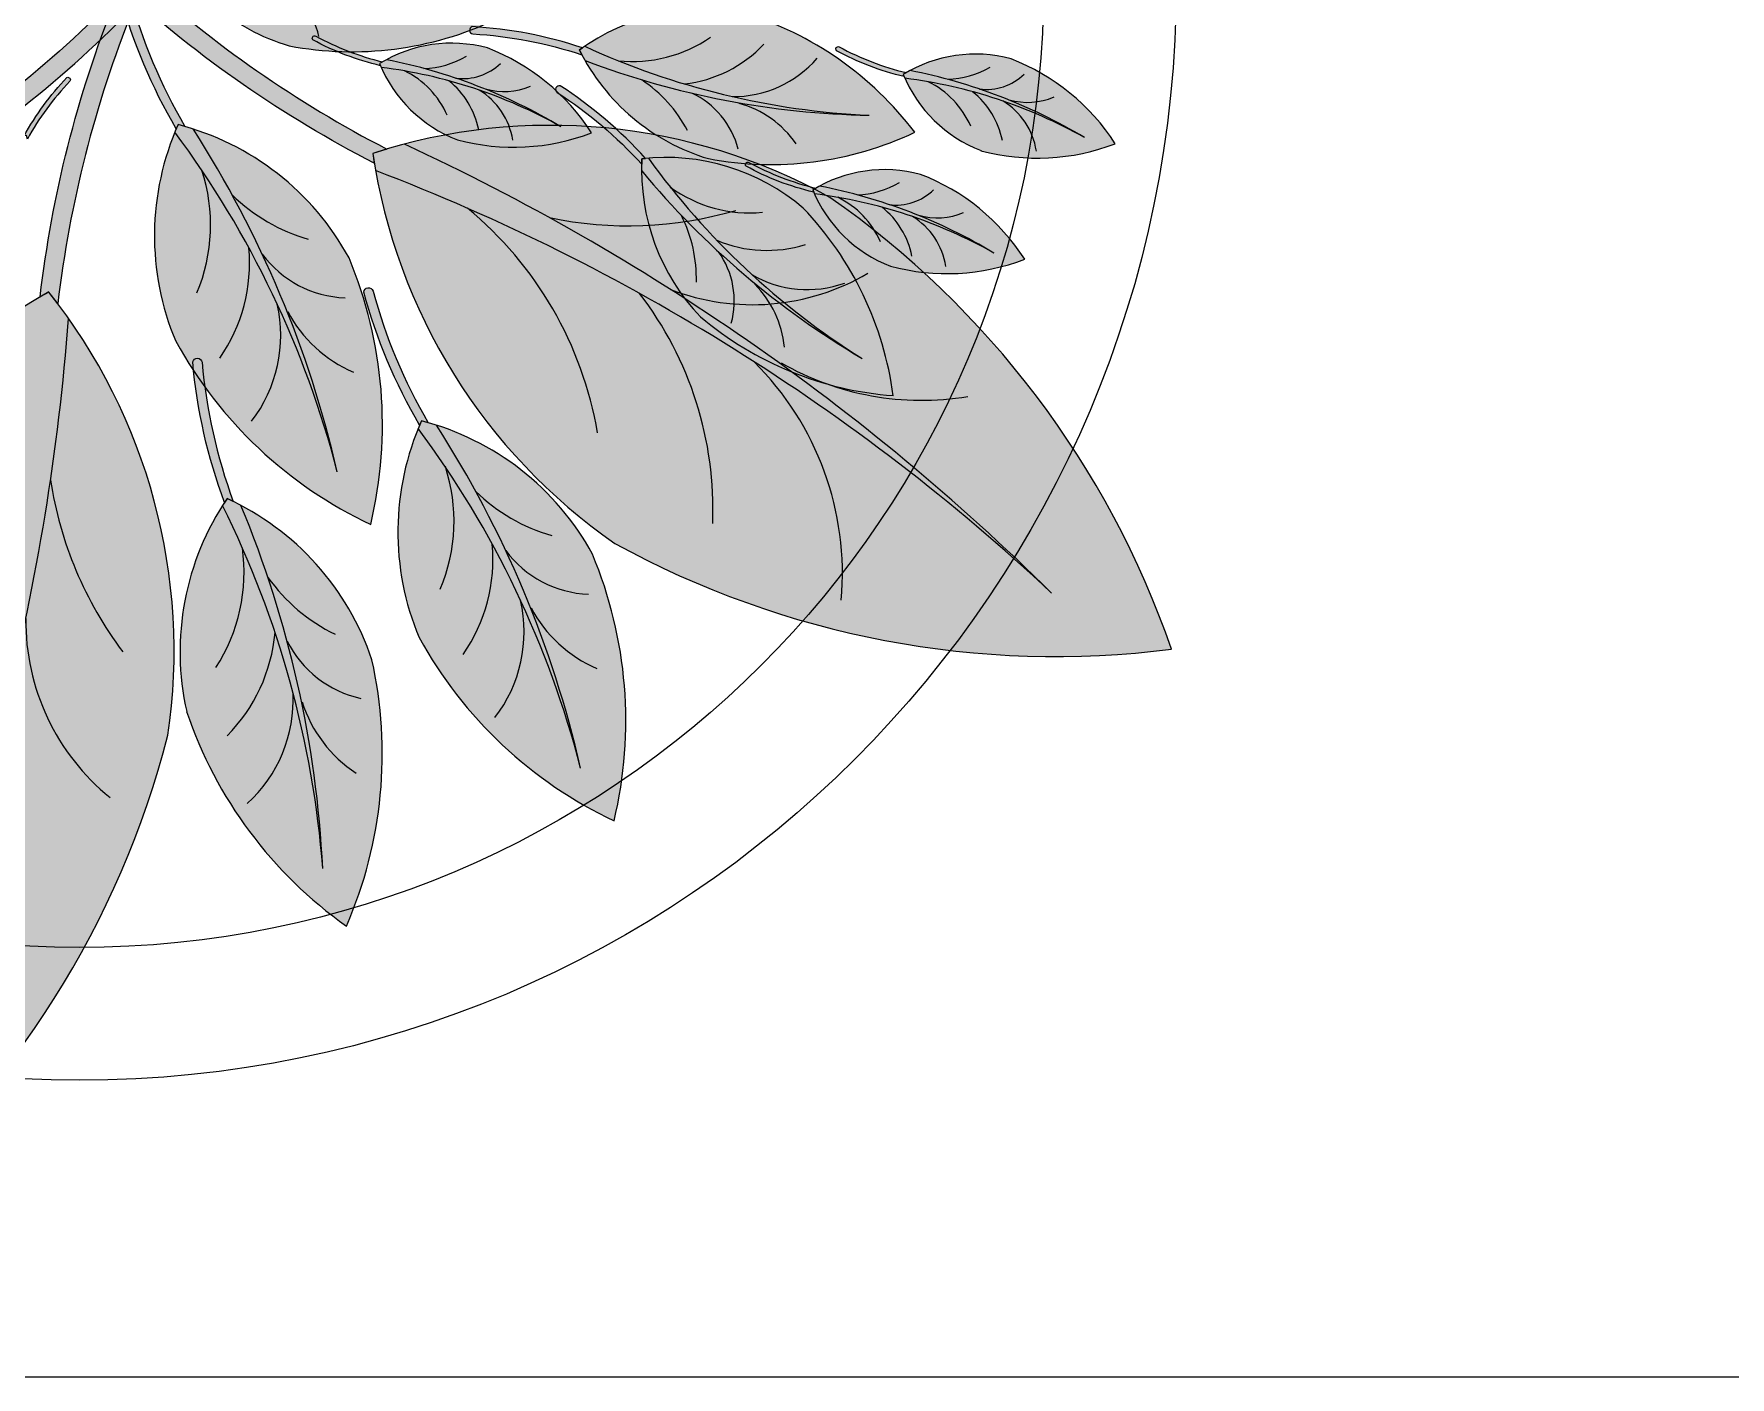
# Model space of a CAD drawing. Header units: inches. Extents: x 9636 to 21597, y -10243 to 557.
# Drawn here: x 14850.92 to 14871.29, y -8729.47 to -8713.33 of the extents above; entities that cross this region are included whole.
import ezdxf

# ---------------------------------------------------------------- set-up
doc = ezdxf.new("R2010")
doc.units = ezdxf.units.IN
doc.header["$MEASUREMENT"] = 0
doc.layers.add('MESA', color=7, linetype='Continuous')

# ---------------------------------------------------------------- blocks, each defined once
blk = doc.blocks.new('FF')
at = {"layer": 'MESA', "ltscale": 0.8}
h = blk.add_hatch(color=85, dxfattribs=at)
h.dxf.hatch_style = 1
h.set_gradient(color1=(103, 159, 96), color2=(179, 207, 175), one_color=1, tint=0.75, name='INVCURVED')
h.paths.add_polyline_path([(14854.412, -8711.728, 0.199512), (14852.497, -8712.124, 0.09675), (14855.916, -8712.953, -0.086654), (14852.503, -8712.297, 0.192489), (14853.983, -8713.474, 0.158608), (14856.463, -8713.158, 0.158608)])
h = blk.add_hatch(color=35, dxfattribs=at)
h.dxf.hatch_style = 1
h.set_gradient(color1=(179, 116, 77), color2=(114, 74, 49), one_color=1, tint=0.32, name='CURVED')
h.paths.add_polyline_path([(14853.596, -8713.774), (14853.428, -8713.938, -0.033108), (14851.99, -8712.792, -0.809082), (14852.173, -8712.639, 0.032777)])
h.paths.add_polyline_path([(14855.005, -8714.883, -0.033108), (14853.428, -8713.938), (14853.596, -8713.774, 0.032777), (14855.155, -8714.714), (14854.987, -8714.766)])
h = blk.add_hatch(color=35, dxfattribs=at)
h.dxf.hatch_style = 1
h.set_gradient(color1=(179, 116, 77), color2=(114, 74, 49), one_color=1, tint=0.32, name='CURVED')
h.paths.add_polyline_path([(14852.345, -8713.672), (14852.237, -8713.695, -0.033108), (14851.954, -8712.874, -0.809082), (14852.066, -8712.859, 0.032777)])
h.paths.add_polyline_path([(14852.626, -8714.471, -0.033108), (14852.237, -8713.695), (14852.345, -8713.672, 0.032777), (14852.729, -8714.442), (14852.649, -8714.42)])
h = blk.add_hatch(color=35, dxfattribs=at)
h.dxf.hatch_style = 1
h.set_gradient(color1=(179, 116, 77), color2=(114, 74, 49), one_color=1, tint=0.32, name='CURVED')
h.paths.add_polyline_path([(14850.524, -8714.121), (14850.7, -8714.275, 0.033108), (14852.072, -8713.05, 0.809082), (14851.881, -8712.908, -0.032777)])
h.paths.add_polyline_path([(14849.179, -8715.307, 0.033108), (14850.7, -8714.275), (14850.524, -8714.121, -0.032777), (14849.019, -8715.146), (14849.19, -8715.189)])
h = blk.add_hatch(color=35, dxfattribs=at)
h.dxf.hatch_style = 1
h.set_gradient(color1=(179, 116, 77), color2=(114, 74, 49), one_color=1, tint=0.32, name='CURVED')
h.paths.add_polyline_path([(14851.536, -8714.781), (14851.324, -8714.682, -0.033108), (14851.892, -8712.933, -0.809082), (14852.099, -8713.05, 0.032777)])
h.paths.add_polyline_path([(14850.991, -8716.49, -0.033108), (14851.324, -8714.682), (14851.536, -8714.781, 0.032777), (14851.203, -8716.571), (14851.095, -8716.432)])
h = blk.add_hatch(color=85, dxfattribs=at)
h.dxf.hatch_style = 1
h.set_gradient(color1=(103, 159, 96), color2=(179, 207, 175), one_color=1, tint=0.75, name='INVCURVED')
h.paths.add_polyline_path([(14859.447, -8713.083, 0.199512), (14857.533, -8713.479, 0.09675), (14860.952, -8714.308, -0.086654), (14857.538, -8713.652, 0.192489), (14859.019, -8714.829, 0.158608), (14861.499, -8714.513, 0.158608)])
h = blk.add_hatch(color=35, dxfattribs=at)
h.dxf.hatch_style = 1
h.set_gradient(color1=(179, 116, 77), color2=(114, 74, 49), one_color=1, tint=0.32, name='CURVED')
h.paths.add_polyline_path([(14854.693, -8713.537), (14854.663, -8713.584, -0.033108), (14854.267, -8713.402, -0.809082), (14854.301, -8713.356, 0.032777)])
h.paths.add_polyline_path([(14855.08, -8713.713, -0.033108), (14854.663, -8713.584), (14854.693, -8713.537, 0.032777), (14855.105, -8713.666), (14855.069, -8713.687)])
h = blk.add_hatch(color=35, dxfattribs=at)
h.dxf.hatch_style = 1
h.set_gradient(color1=(179, 116, 77), color2=(114, 74, 49), one_color=1, tint=0.32, name='CURVED')
h.paths.add_polyline_path([(14856.852, -8713.413), (14856.852, -8713.327, 0.033108), (14856.182, -8713.243, 0.809082), (14856.189, -8713.331, -0.032777)])
h.paths.add_polyline_path([(14857.505, -8713.498, 0.033108), (14856.852, -8713.327), (14856.852, -8713.413, -0.032777), (14857.499, -8713.581), (14857.47, -8713.523)])
h = blk.add_hatch(color=85, dxfattribs=at)
h.dxf.hatch_style = 1
h.set_gradient(color1=(103, 159, 96), color2=(179, 207, 175), one_color=1, tint=0.75, name='INVCURVED')
h.paths.add_polyline_path([(14856.003, -8714.603, -0.199512), (14855.088, -8713.733, -0.09675), (14857.246, -8714.445, 0.086654), (14855.151, -8713.64, -0.192489), (14856.364, -8713.499, -0.158608), (14857.616, -8714.519, -0.158608)])
h = blk.add_hatch(color=85, dxfattribs=at)
h.dxf.hatch_style = 1
h.set_gradient(color1=(103, 159, 96), color2=(52, 80, 48), one_color=1, tint=0.25)
h.paths.add_polyline_path([(14860.952, -8714.308, -0.09675), (14857.533, -8713.479, 0.007527), (14857.47, -8713.523, 0.014292), (14857.538, -8713.652, 0.086654)])
h = blk.add_hatch(color=35, dxfattribs=at)
h.dxf.hatch_style = 1
h.set_gradient(color1=(179, 116, 77), color2=(114, 74, 49), one_color=1, tint=0.32, name='CURVED')
h.paths.add_polyline_path([(14860.983, -8713.668), (14860.954, -8713.715, -0.033108), (14860.558, -8713.532, -0.809082), (14860.591, -8713.486, 0.032777)])
h.paths.add_polyline_path([(14861.371, -8713.844, -0.033108), (14860.954, -8713.715), (14860.983, -8713.668, 0.032777), (14861.396, -8713.796), (14861.36, -8713.818)])
h = blk.add_hatch(color=85, dxfattribs=at)
h.dxf.hatch_style = 1
h.set_gradient(color1=(103, 159, 96), color2=(179, 207, 175), one_color=1, tint=0.75, name='INVCURVED')
h.paths.add_polyline_path([(14862.294, -8714.733, -0.199512), (14861.379, -8713.863, -0.09675), (14863.537, -8714.575, 0.086654), (14861.441, -8713.771, -0.192489), (14862.654, -8713.63, -0.158608), (14863.907, -8714.649, -0.158608)])
h = blk.add_hatch(color=85, dxfattribs=at)
h.dxf.hatch_style = 1
h.set_gradient(color1=(103, 159, 96), color2=(52, 80, 48), one_color=1, tint=0.25)
h.paths.add_polyline_path([(14857.246, -8714.445, 0.09675), (14855.088, -8713.733, -0.007527), (14855.069, -8713.687, -0.014292), (14855.151, -8713.64, -0.086654)])
h = blk.add_hatch(color=85, dxfattribs=at)
h.dxf.hatch_style = 1
h.set_gradient(color1=(103, 159, 96), color2=(52, 80, 48), one_color=1, tint=0.25)
h.paths.add_polyline_path([(14863.537, -8714.575, 0.09675), (14861.379, -8713.863, -0.007527), (14861.36, -8713.818, -0.014292), (14861.441, -8713.771, -0.086654)])
h = blk.add_hatch(color=35, dxfattribs=at)
h.dxf.hatch_style = 1
h.set_gradient(color1=(179, 116, 77), color2=(114, 74, 49), one_color=1, tint=0.32, name='CURVED')
h.paths.add_polyline_path([(14851.069, -8714.23), (14851.032, -8714.189, -0.033108), (14851.313, -8713.855, -0.809082), (14851.348, -8713.9, 0.032777)])
h.paths.add_polyline_path([(14850.798, -8714.557, -0.033108), (14851.032, -8714.189), (14851.069, -8714.23, 0.032777), (14850.837, -8714.594), (14850.826, -8714.553)])
h = blk.add_hatch(color=35, dxfattribs=at)
h.dxf.hatch_style = 1
h.set_gradient(color1=(179, 116, 77), color2=(114, 74, 49), one_color=1, tint=0.32, name='CURVED')
h.paths.add_polyline_path([(14857.738, -8714.432), (14857.78, -8714.357, 0.033108), (14857.238, -8713.954, 0.809082), (14857.201, -8714.033, -0.032777)])
h.paths.add_polyline_path([(14858.264, -8714.827, 0.033108), (14857.78, -8714.357), (14857.738, -8714.432, -0.032777), (14858.218, -8714.897), (14858.221, -8714.832)])
h = blk.add_hatch(color=85, dxfattribs=at)
h.dxf.hatch_style = 1
h.set_gradient(color1=(103, 159, 96), color2=(52, 80, 48), one_color=1, tint=0.25)
h.paths.add_polyline_path([(14854.56, -8718.592, 0.09675), (14852.61, -8714.511, -0.007527), (14852.649, -8714.42, -0.014292), (14852.828, -8714.472, -0.086654)])
h = blk.add_hatch(color=85, dxfattribs=at)
h.dxf.hatch_style = 1
h.set_gradient(color1=(103, 159, 96), color2=(179, 207, 175), one_color=1, tint=0.75, name='INVCURVED')
h.paths.add_polyline_path([(14857.895, -8719.452, -0.199512), (14855.021, -8714.972, -0.09675), (14863.143, -8720.049, 0.086654), (14855.368, -8714.655, -0.192489), (14860.477, -8715.294, -0.158608), (14864.583, -8720.724, -0.158608)])
h = blk.add_hatch(color=85, dxfattribs=at)
h.dxf.hatch_style = 1
h.set_gradient(color1=(103, 159, 96), color2=(179, 207, 175), one_color=1, tint=0.75, name='INVCURVED')
h.paths.add_polyline_path([(14852.62, -8717.024, -0.199512), (14852.61, -8714.511, -0.09675), (14854.56, -8718.592, 0.086654), (14852.828, -8714.472, -0.192489), (14854.702, -8716.022, -0.158608), (14854.963, -8719.226, -0.158608)])
h = blk.add_hatch(color=85, dxfattribs=at)
h.dxf.hatch_style = 1
h.set_gradient(color1=(103, 159, 96), color2=(52, 80, 48), one_color=1, tint=0.25)
h.paths.add_polyline_path([(14863.143, -8720.049, 0.09675), (14855.021, -8714.972, -0.007527), (14854.987, -8714.766, -0.014292), (14855.368, -8714.655, -0.086654)])
h = blk.add_hatch(color=85, dxfattribs=at)
h.dxf.hatch_style = 1
h.set_gradient(color1=(103, 159, 96), color2=(179, 207, 175), one_color=1, tint=0.75, name='INVCURVED')
h.paths.add_polyline_path([(14860.159, -8715.423, 0.199512), (14858.297, -8714.825, 0.09675), (14860.865, -8717.23, -0.086654), (14858.217, -8714.978, 0.192489), (14858.926, -8716.731, 0.158608), (14861.24, -8717.678, 0.158608)])
h = blk.add_hatch(color=85, dxfattribs=at)
h.dxf.hatch_style = 1
h.set_gradient(color1=(103, 159, 96), color2=(52, 80, 48), one_color=1, tint=0.25)
h.paths.add_polyline_path([(14860.865, -8717.23, -0.09675), (14858.297, -8714.825, 0.007527), (14858.221, -8714.832, 0.014292), (14858.217, -8714.978, 0.086654)])
h = blk.add_hatch(color=35, dxfattribs=at)
h.dxf.hatch_style = 1
h.set_gradient(color1=(179, 116, 77), color2=(114, 74, 49), one_color=1, tint=0.32, name='CURVED')
h.paths.add_polyline_path([(14859.897, -8715.056), (14859.867, -8715.103, -0.033108), (14859.471, -8714.92, -0.809082), (14859.505, -8714.874, 0.032777)])
h.paths.add_polyline_path([(14860.284, -8715.232, -0.033108), (14859.867, -8715.103), (14859.897, -8715.056, 0.032777), (14860.309, -8715.184), (14860.273, -8715.206)])
h = blk.add_hatch(color=85, dxfattribs=at)
h.dxf.hatch_style = 1
h.set_gradient(color1=(103, 159, 96), color2=(179, 207, 175), one_color=1, tint=0.75, name='INVCURVED')
h.paths.add_polyline_path([(14861.207, -8716.122, -0.199512), (14860.292, -8715.251, -0.09675), (14862.45, -8715.963, 0.086654), (14860.354, -8715.159, -0.192489), (14861.568, -8715.018, -0.158608), (14862.82, -8716.038, -0.158608)])
h = blk.add_hatch(color=85, dxfattribs=at)
h.dxf.hatch_style = 1
h.set_gradient(color1=(103, 159, 96), color2=(52, 80, 48), one_color=1, tint=0.25)
h.paths.add_polyline_path([(14862.45, -8715.963, 0.09675), (14860.292, -8715.251, -0.007527), (14860.273, -8715.206, -0.014292), (14860.354, -8715.159, -0.086654)])
h = blk.add_hatch(color=85, dxfattribs=at)
h.dxf.hatch_style = 1
h.set_gradient(color1=(103, 159, 96), color2=(52, 80, 48), one_color=1, tint=0.25)
h.paths.add_polyline_path([(14849.008, -8725.923, 0.09675), (14850.914, -8716.536, -0.007527), (14851.095, -8716.432, -0.014292), (14851.332, -8716.749, -0.086654)])
h = blk.add_hatch(color=35, dxfattribs=at)
h.dxf.hatch_style = 1
h.set_gradient(color1=(179, 116, 77), color2=(114, 74, 49), one_color=1, tint=0.32, name='CURVED')
h.paths.add_polyline_path([(14855.269, -8717.233), (14855.161, -8717.255, -0.033108), (14854.878, -8716.434, -0.809082), (14854.99, -8716.42, 0.032777)])
h.paths.add_polyline_path([(14855.55, -8718.032, -0.033108), (14855.161, -8717.255), (14855.269, -8717.233, 0.032777), (14855.653, -8718.002), (14855.573, -8717.98)])
h = blk.add_hatch(color=85, dxfattribs=at)
h.dxf.hatch_style = 1
h.set_gradient(color1=(103, 159, 96), color2=(179, 207, 175), one_color=1, tint=0.75, name='INVCURVED')
h.paths.add_polyline_path([(14847.726, -8720.799, -0.199512), (14850.914, -8716.536, -0.09675), (14849.008, -8725.923, 0.086654), (14851.332, -8716.749, -0.192489), (14852.525, -8721.758, -0.158608), (14848.88, -8727.508, -0.158608)])
h = blk.add_hatch(color=35, dxfattribs=at)
h.dxf.hatch_style = 1
h.set_gradient(color1=(179, 116, 77), color2=(114, 74, 49), one_color=1, tint=0.32, name='CURVED')
h.paths.add_polyline_path([(14853.069, -8718.125), (14852.958, -8718.129, -0.033108), (14852.824, -8717.271, -0.809082), (14852.936, -8717.276, 0.032777)])
h.paths.add_polyline_path([(14853.205, -8718.961, -0.033108), (14852.958, -8718.129), (14853.069, -8718.125, 0.032777), (14853.311, -8718.95), (14853.236, -8718.915)])
h = blk.add_hatch(color=85, dxfattribs=at)
h.dxf.hatch_style = 1
h.set_gradient(color1=(103, 159, 96), color2=(179, 207, 175), one_color=1, tint=0.75, name='INVCURVED')
h.paths.add_polyline_path([(14855.544, -8720.585, -0.199512), (14855.534, -8718.071, -0.09675), (14857.484, -8722.152, 0.086654), (14855.752, -8718.032, -0.192489), (14857.626, -8719.582, -0.158608), (14857.887, -8722.786, -0.158608)])
h = blk.add_hatch(color=85, dxfattribs=at)
h.dxf.hatch_style = 1
h.set_gradient(color1=(103, 159, 96), color2=(52, 80, 48), one_color=1, tint=0.25)
h.paths.add_polyline_path([(14857.484, -8722.152, 0.09675), (14855.534, -8718.071, -0.007527), (14855.573, -8717.98, -0.014292), (14855.752, -8718.032, -0.086654)])
h = blk.add_hatch(color=85, dxfattribs=at)
h.dxf.hatch_style = 1
h.set_gradient(color1=(103, 159, 96), color2=(52, 80, 48), one_color=1, tint=0.25)
h.paths.add_polyline_path([(14854.386, -8723.357, 0.09675), (14853.182, -8718.997, -0.007527), (14853.236, -8718.915, -0.014292), (14853.404, -8718.997, -0.086654)])
h = blk.add_hatch(color=85, dxfattribs=at)
h.dxf.hatch_style = 1
h.set_gradient(color1=(103, 159, 96), color2=(179, 207, 175), one_color=1, tint=0.75, name='INVCURVED')
h.paths.add_polyline_path([(14852.751, -8721.474, -0.199512), (14853.182, -8718.997, -0.09675), (14854.386, -8723.357, 0.086654), (14853.404, -8718.997, -0.192489), (14854.977, -8720.852, -0.158608), (14854.671, -8724.052, -0.158608)])
at = {"color": 252, "true_color": 0x939598}
blk.add_line((14988.189, -8729.47), (14799.189, -8729.47), dxfattribs=at)
at = {"layer": 'MESA', "ltscale": 0.8}
for points in [[(14855.155, -8714.714), (14854.987, -8714.766), (14855.005, -8714.883, -0.066288), (14851.99, -8712.792, -0.809082), (14852.173, -8712.639, 0.065625)], [(14852.729, -8714.442), (14852.649, -8714.42), (14852.626, -8714.471, -0.066288), (14851.954, -8712.874, -0.809082), (14852.066, -8712.859, 0.065625)], [(14849.019, -8715.146), (14849.19, -8715.189), (14849.179, -8715.307, 0.066288), (14852.072, -8713.05, 0.809082), (14851.881, -8712.908, -0.065625)], [(14851.203, -8716.571), (14851.095, -8716.432), (14850.991, -8716.49, -0.066288), (14851.892, -8712.933, -0.809082), (14852.099, -8713.05, 0.065625)], [(14855.105, -8713.666), (14855.069, -8713.687), (14855.08, -8713.713, -0.066288), (14854.267, -8713.402, -0.809082), (14854.301, -8713.356, 0.065625)], [(14857.499, -8713.581), (14857.47, -8713.523), (14857.505, -8713.498, 0.066288), (14856.182, -8713.243, 0.809082), (14856.189, -8713.331, -0.065625)], [(14861.396, -8713.796), (14861.36, -8713.818), (14861.371, -8713.844, -0.066288), (14860.558, -8713.532, -0.809082), (14860.591, -8713.486, 0.065625)], [(14850.837, -8714.594), (14850.826, -8714.553), (14850.798, -8714.557, -0.066288), (14851.313, -8713.855, -0.809082), (14851.348, -8713.9, 0.065625)], [(14858.218, -8714.897), (14858.221, -8714.832), (14858.264, -8714.827, 0.066288), (14857.238, -8713.954, 0.809082), (14857.201, -8714.033, -0.065625)], [(14860.309, -8715.184), (14860.273, -8715.206), (14860.284, -8715.232, -0.066288), (14859.471, -8714.92, -0.809082), (14859.505, -8714.874, 0.065625)], [(14855.653, -8718.002), (14855.573, -8717.98), (14855.55, -8718.032, -0.066288), (14854.878, -8716.434, -0.809082), (14854.99, -8716.42, 0.065625)], [(14853.311, -8718.95), (14853.236, -8718.915), (14853.205, -8718.961, -0.066288), (14852.824, -8717.271, -0.809082), (14852.936, -8717.276, 0.065625)]]:
    blk.add_lwpolyline(points, format="xyb", close=True, dxfattribs=at)
at = {"layer": 'MESA', "color": 252, "ltscale": 0.8, "true_color": 0x939598}
for radius in [13.178, 11.584]:
    blk.add_circle((14851.462, -8712.725), radius, dxfattribs=at)
at = {"layer": 'MESA', "ltscale": 0.8}
for centre, radius, start, end in [((14854.716, -8711.034), 2.548, 206.433, 253.2904), ((14853.364, -8713.602), 1.006, 13.9401, 65.4373), ((14854.737, -8709.505), 4.04, 259.2472, 295.2971), ((14858.966, -8715.585), 2.548, 79.1147, 125.9721), ((14858.277, -8716.95), 4.04, 37.108, 73.158), ((14858.111, -8712.02), 1.642, 263.8437, 304.6846), ((14855.933, -8715.087), 1.645, 74.8263, 121.6836), ((14855.567, -8712.662), 1.084, 271.8081, 300.1613), ((14855.423, -8715.933), 2.609, 32.8196, 68.8695), ((14859.751, -8712.389), 2.548, 206.433, 253.2904), ((14861.364, -8705.141), 9.176, 245.3216, 267.4261), ((14858.55, -8712.382), 1.561, 276.766, 316.6565), ((14859.322, -8712.762), 1.321, 269.2038, 319.3936), ((14862.224, -8715.218), 1.645, 74.8263, 121.6836), ((14861.714, -8716.064), 2.609, 32.8196, 68.8695), ((14856.593, -8713.067), 1.645, 202.1446, 249.002), ((14854.345, -8719.612), 5.926, 60.6906, 82.7951), ((14853.895, -8720.044), 6.525, 59.0943, 78.9045), ((14854.908, -8714.73), 1.06, 23.4321, 64.273), ((14856.068, -8713.218), 0.65, 262.6794, 314.1766), ((14861.124, -8704.206), 10.103, 249.2122, 269.0224), ((14862.884, -8713.197), 1.645, 202.1446, 249.002), ((14860.185, -8720.174), 6.525, 59.0943, 78.9045), ((14861.858, -8712.792), 1.084, 271.8081, 300.1613), ((14862.359, -8713.348), 0.65, 262.6794, 314.1766), ((14855.272, -8714.682), 1.008, 11.4602, 51.3507), ((14855.825, -8714.737), 0.853, 8.723, 58.9128), ((14856.565, -8713.217), 0.806, 253.9031, 293.1114), ((14857.286, -8715.28), 1.679, 27.9554, 56.3086), ((14858.4, -8714.958), 1.006, 13.9401, 65.4373), ((14860.636, -8719.743), 5.926, 60.6906, 82.7951), ((14861.198, -8714.861), 1.06, 23.4321, 64.273), ((14861.563, -8714.812), 1.008, 11.4602, 51.3507), ((14859.051, -8715.365), 1.247, 35.0053, 74.2136), ((14862.116, -8714.867), 0.853, 8.723, 58.9128), ((14862.855, -8713.347), 0.806, 253.9031, 293.1114), ((14855.639, -8715.755), 3.275, 155.9432, 202.8006), ((14851.827, -8717.591), 3.275, 28.6249, 75.4823), ((14857.122, -8721.365), 6.936, 61.0747, 107.9321), ((14843.138, -8721.543), 11.797, 14.4892, 36.5938), ((14841.898, -8721.49), 12.989, 12.8929, 32.7031), ((14843.809, -8739.616), 27.507, 45.3427, 65.1529), ((14856.681, -8712.083), 2.609, 254.9587, 291.0086), ((14859.772, -8710.86), 4.04, 259.2472, 295.2971), ((14862.971, -8712.214), 2.609, 254.9587, 291.0086), ((14861.849, -8713.754), 6.936, 188.393, 235.2504), ((14860.765, -8714.969), 2.548, 176.924, 223.7813), ((14858.508, -8717.363), 2.548, 49.6056, 96.463), ((14865.739, -8709.455), 9.176, 215.8125, 237.917), ((14850.928, -8715.625), 2.111, 337.2307, 18.0716), ((14846.085, -8738.302), 24.983, 46.939, 69.0436), ((14865.991, -8708.523), 10.103, 219.7031, 239.5133), ((14861.137, -8716.606), 1.645, 74.8263, 121.6836), ((14860.627, -8717.452), 2.609, 32.8196, 68.8695), ((14854.809, -8713.723), 2.159, 225.6067, 253.9599), ((14859.519, -8713.839), 1.642, 234.3346, 275.1755), ((14861.797, -8714.586), 1.645, 202.1446, 249.002), ((14859.549, -8721.131), 5.926, 60.6906, 82.7951), ((14859.099, -8721.562), 6.525, 59.0943, 78.9045), ((14860.771, -8714.18), 1.084, 271.8081, 300.1613), ((14861.272, -8714.737), 0.65, 262.6794, 314.1766), ((14853.281, -8718.875), 4.47, 9.6806, 50.5214), ((14858.055, -8711.065), 4.572, 258.0565, 286.4098), ((14857.235, -8718.212), 4.04, 7.5989, 43.6489), ((14854.186, -8724.318), 11, 19.068, 55.1179), ((14860.112, -8716.249), 1.06, 23.4321, 64.273), ((14860.476, -8716.2), 1.008, 11.4602, 51.3507), ((14857.196, -8716.27), 1.679, 358.4463, 26.7995), ((14861.029, -8716.255), 0.853, 8.723, 58.9128), ((14861.769, -8714.735), 0.806, 253.9031, 293.1114), ((14859.724, -8714.371), 1.561, 247.2569, 287.1474), ((14851.5, -8716.082), 2.007, 325.2588, 5.1493), ((14854.699, -8715.209), 1.293, 216.478, 267.9752), ((14849.909, -8718.023), 5.194, 346.6182, 22.6681), ((14858.324, -8716.538), 1.006, 344.431, 35.9282), ((14861.885, -8713.602), 2.609, 254.9587, 291.0086), ((14859.549, -8713.846), 2.738, 248.9278, 300.425), ((14860.208, -8715.082), 1.321, 239.6948, 289.8846), ((14854.449, -8722.502), 6.936, 118.9237, 165.7811), ((14845.664, -8720.746), 6.936, 351.6054, 38.4628), ((14854.823, -8719.042), 4.251, 357.7087, 37.5991), ((14858.69, -8717.214), 1.247, 5.4962, 44.7045), ((14852.183, -8716.952), 1.698, 322.5217, 12.7115), ((14855.385, -8715.92), 1.604, 207.7017, 246.9101), ((14823.903, -8714.679), 27.507, 335.8734, 355.6836), ((14861.537, -8713.648), 4.04, 229.7381, 265.788), ((14857.174, -8714.525), 5.194, 208.7573, 244.8073), ((14857.033, -8719.82), 3.596, 354.9715, 45.1613), ((14861.582, -8714.337), 3.396, 240.1515, 279.3599), ((14858.563, -8719.315), 3.275, 155.9432, 202.8006), ((14846.062, -8725.104), 11.797, 14.4892, 36.5938), ((14854.752, -8721.151), 3.275, 28.6249, 75.4823), ((14844.822, -8725.05), 12.989, 12.8929, 32.7031), ((14855.637, -8718.007), 4.572, 188.5872, 216.9405), ((14853.852, -8719.185), 2.111, 337.2307, 18.0716), ((14855.946, -8720.754), 3.275, 145.8417, 192.6991), ((14851.872, -8721.892), 3.275, 18.5234, 65.3808), ((14857.733, -8717.283), 2.159, 225.6067, 253.9599), ((14842.623, -8724.259), 11.797, 4.3877, 26.4923), ((14841.412, -8723.99), 12.989, 2.7914, 22.6016), ((14851.33, -8719.799), 2.111, 327.1293, 7.9701), ((14854.424, -8719.642), 2.007, 325.2588, 5.1493), ((14857.624, -8718.77), 1.293, 216.478, 267.9752), ((14863.193, -8709.812), 11, 241.2072, 277.2571), ((14852.833, -8721.584), 5.194, 346.6182, 22.6681), ((14855.485, -8718.607), 2.159, 215.5052, 243.8585), ((14855.107, -8720.513), 1.698, 322.5217, 12.7115), ((14853.556, -8720.381), 2.738, 179.4585, 230.9557), ((14858.309, -8719.481), 1.604, 207.7017, 246.9101), ((14851.813, -8720.349), 2.007, 315.1574, 355.0478), ((14855.117, -8720.051), 1.293, 206.3765, 257.8737), ((14860.098, -8718.086), 5.194, 208.7573, 244.8073), ((14849.907, -8721.982), 5.194, 336.5167, 12.5667), ((14852.334, -8721.326), 1.698, 312.4202, 2.61), ((14855.667, -8720.872), 1.604, 197.6002, 236.8086), ((14857.672, -8719.812), 5.194, 198.6559, 234.7058), ((14841.869, -8719.032), 11, 309.5987, 345.6486)]:
    blk.add_arc(centre, radius, start, end, dxfattribs=at)

msp = doc.modelspace()

# ---------------------------------------------------------------- block references
at = {"color": 18, "true_color": 0x000000}
msp.add_blockref('FF', (0, 0), dxfattribs=at)

doc.saveas('drawing.dxf')
